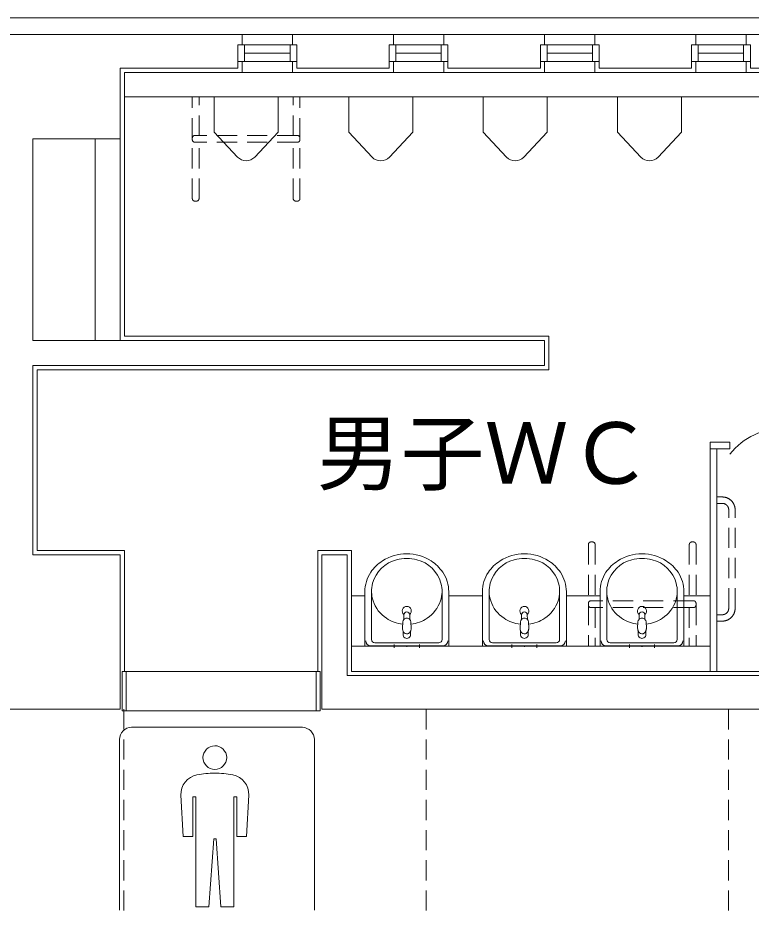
# Model space of a CAD drawing. Units: millimetres, scale not verified. Extents: x -26503 to 29497, y -28039 to 11161.
# Drawn here: x 17038 to 21408, y 626 to 5943 of the extents above; entities that cross this region are included whole.
import ezdxf
from ezdxf.enums import TextEntityAlignment as Align

# ---------------------------------------------------------------- set-up
doc = ezdxf.new("R2010")
doc.units = ezdxf.units.MM
doc.header["$LTSCALE"] = 100
doc.linetypes.add('DASHED1', pattern=[1.8, 1.2, -0.6])
for name, color, linetype, lineweight in [('0-0', 7, 'Continuous', 18), ('0-1', 4, 'Continuous', 18), ('D-F', 7, 'Continuous', 18)]:
    doc.layers.add(name, color=color, linetype=linetype, lineweight=lineweight)
doc.layers.add('0-A', color=7, linetype='Continuous')
doc.styles.add('HGｺﾞｼｯｸE', font='')
doc.styles.get('HGｺﾞｼｯｸE').set_extended_font_data('HGｺﾞｼｯｸE')

msp = doc.modelspace()

# ---------------------------------------------------------------- linework, layer by layer
at = {"layer": '0-0'}
for p, q in [((22404.4, 5942.8), (14194.6, 5942.8)), ((15721.4, 5842.7), (18374.6, 5842.7)), ((18374.6, 5842.7), (18374.6, 5782.6)), ((18374.6, 5842.7), (18674.9, 5842.7)), ((18674.9, 5842.7), (18674.9, 5782.6)), ((18674.9, 5842.7), (19275.6, 5842.7)), ((19275.6, 5842.7), (19275.6, 5782.6)), ((19275.6, 5842.7), (19576, 5842.7)), ((19576, 5842.7), (19576, 5782.6)), ((19576, 5842.7), (20176.7, 5842.7)), ((20176.7, 5842.7), (20176.7, 5782.6)), ((20176.7, 5842.7), (20477.1, 5842.7)), ((20477.1, 5842.7), (20477.1, 5782.6)), ((20477.1, 5842.7), (21077.8, 5842.7)), ((21077.8, 5842.7), (21077.8, 5782.6)), ((21077.8, 5842.7), (21378.1, 5842.7)), ((21378.1, 5842.7), (21378.1, 5782.6)), ((21378.1, 5842.7), (21978.9, 5842.7)), ((18349.5, 5782.6), (18349.5, 5682.5)), ((18389.6, 5782.6), (18659.9, 5782.6)), ((18674.9, 5782.6), (18700, 5782.6)), ((18700, 5682.5), (18700, 5782.6)), ((18700, 5782.6), (18700, 5642.4)), ((19250.6, 5782.6), (19250.6, 5682.5)), ((19290.7, 5782.6), (19561, 5782.6)), ((19576, 5782.6), (19601, 5782.6)), ((19601, 5682.5), (19601, 5782.6)), ((19601, 5782.6), (19601, 5642.4)), ((20151.7, 5782.6), (20151.7, 5682.5)), ((20191.7, 5782.6), (20462.1, 5782.6)), ((20477.1, 5782.6), (20502.1, 5782.6)), ((20502.1, 5682.5), (20502.1, 5782.6)), ((20502.1, 5782.6), (20502.1, 5642.4)), ((21052.8, 5782.6), (21052.8, 5682.5)), ((21092.8, 5782.6), (21363.1, 5782.6)), ((21378.1, 5782.6), (21403.2, 5782.6)), ((21403.2, 5682.5), (21403.2, 5782.6)), ((21403.2, 5782.6), (21403.2, 5642.4)), ((18389.6, 5732.6), (18659.9, 5732.6)), ((19290.7, 5732.6), (19561, 5732.6)), ((20191.7, 5732.6), (20462.1, 5732.6)), ((21092.8, 5732.6), (21363.1, 5732.6)), ((17648.7, 5642.4), (18349.5, 5642.4)), ((18374.6, 5617.4), (18374.6, 5682.5)), ((18659.9, 5682.5), (18389.6, 5682.5)), ((18659.9, 5682.5), (18700, 5682.5)), ((18674.9, 5617.4), (18674.9, 5682.5)), ((18700, 5642.4), (19250.6, 5642.4)), ((19275.6, 5617.4), (19275.6, 5682.5)), ((19561, 5682.5), (19290.7, 5682.5)), ((19561, 5682.5), (19601, 5682.5)), ((19576, 5617.4), (19576, 5682.5)), ((19601, 5642.4), (20151.7, 5642.4)), ((20176.7, 5617.4), (20176.7, 5682.5)), ((20462.1, 5682.5), (20191.7, 5682.5)), ((20462.1, 5682.5), (20502.1, 5682.5)), ((20477.1, 5617.4), (20477.1, 5682.5)), ((20502.1, 5642.4), (21052.8, 5642.4)), ((21077.8, 5617.4), (21077.8, 5682.5)), ((21363.1, 5682.5), (21092.8, 5682.5)), ((21363.1, 5682.5), (21403.2, 5682.5)), ((21378.1, 5617.4), (21378.1, 5682.5)), ((21403.2, 5642.4), (21953.8, 5642.4)), ((17673.7, 5617.4), (18374.6, 5617.4)), ((17673.7, 4045.6), (17673.7, 5617.4)), ((18374.6, 5617.4), (18674.9, 5617.4)), ((18674.9, 5617.4), (19275.6, 5617.4)), ((19275.6, 5617.4), (19576, 5617.4)), ((19576, 5617.4), (20176.7, 5617.4)), ((20176.7, 5617.4), (20477.1, 5617.4)), ((20477.1, 5617.4), (21077.8, 5617.4)), ((21077.8, 5617.4), (21378.1, 5617.4)), ((21378.1, 5617.4), (21978.9, 5617.4)), ((17673.7, 5472.3), (22980.1, 5472.3)), ((18208, 5472.3), (18588.9, 5472.3)), ((18208, 5472.3), (18208, 5261.7)), ((18588.9, 5472.3), (18588.9, 5261.8)), ((19391.4, 5472.3), (19009.6, 5472.2)), ((19009.6, 5472.2), (19009.6, 5261.2)), ((19391.4, 5472.3), (19391.4, 5261.3)), ((20192.4, 5472.3), (19810.6, 5472.2)), ((19810.6, 5472.2), (19810.6, 5261.2)), ((20192.4, 5472.3), (20192.4, 5261.3)), ((20993.4, 5472.3), (20611.6, 5472.2)), ((20611.6, 5472.2), (20611.6, 5261.2)), ((20993.4, 5472.3), (20993.3, 5261.3)), ((17128.1, 4020.5), (17128.1, 5222)), ((17498.5, 5222), (17498.5, 4020.5)), ((17648.7, 5222), (17648.7, 4020.5)), ((18208, 5261.7), (18347.3, 5113.5)), ((18588.9, 5261.8), (18449.6, 5113.5)), ((19009.6, 5261.2), (19149.3, 5112.6)), ((19391.4, 5261.3), (19251.8, 5112.6)), ((19810.6, 5261.2), (19950.2, 5112.6)), ((20192.4, 5261.3), (20052.8, 5112.6)), ((20611.6, 5261.2), (20751.2, 5112.6)), ((20993.3, 5261.3), (20853.7, 5112.6)), ((17673.7, 4045.6), (20201.7, 4045.6)), ((20176.7, 4020.5), (17128.1, 4020.5)), ((20176.7, 3870.3), (20176.7, 4020.5)), ((17128.1, 2744), (17128.1, 3870.3)), ((17128.1, 3870.3), (20176.7, 3870.3)), ((17153.1, 2769), (17153.1, 3845.3)), ((21162.9, 3374.8), (21162.9, 2048.2)), ((21162.9, 3374.8), (21281, 3374.8)), ((21202.9, 3374.8), (21202.9, 2048.2)), ((17673.7, 2769), (17153.1, 2769)), ((17673.7, 2769), (17673.7, 2048.2)), ((18825.1, 2769), (19025.3, 2769)), ((18825.1, 2769), (18825.1, 2048.2)), ((19025.3, 2048.2), (19025.3, 2769)), ((17648.7, 2744), (17128.1, 2744)), ((17648.7, 1822.9), (17648.7, 2744)), ((18850.1, 2744), (19000.3, 2744)), ((18850.1, 1822.9), (18850.1, 2744)), ((19000.3, 2023.2), (19000.3, 2744)), ((19105.5, 2523.7), (19105.5, 2198.4)), ((19145.6, 2525.7), (19145.6, 2238.4)), ((19565.9, 2525.7), (19565.9, 2238.4)), ((19605.9, 2523.7), (19605.9, 2198.4)), ((19806.4, 2523.7), (19806.4, 2198.4)), ((19846.4, 2525.7), (19846.4, 2238.4)), ((20266.7, 2525.7), (20266.7, 2238.4)), ((20306.8, 2523.7), (20306.8, 2198.4)), ((20507.2, 2523.7), (20507.2, 2198.4)), ((20547.2, 2525.7), (20547.2, 2238.4)), ((20967.5, 2525.7), (20967.5, 2238.4)), ((21007.6, 2523.7), (21007.6, 2198.4)), ((19105.5, 2498.7), (19025.3, 2498.7)), ((19806.4, 2498.7), (19605.9, 2498.7)), ((20306.8, 2498.7), (20507.2, 2498.7)), ((21162.9, 2498.7), (21007.6, 2498.7)), ((19329.8, 2305.8), (19331.8, 2343)), ((19337.9, 2357.7), (19338.3, 2385.7)), ((19373.1, 2385.7), (19373.5, 2357.7)), ((19381.7, 2305.9), (19379.7, 2343)), ((20030.6, 2305.8), (20032.6, 2343)), ((20038.7, 2357.7), (20039.1, 2385.7)), ((20074, 2385.7), (20074.4, 2357.7)), ((20082.5, 2305.9), (20080.5, 2343)), ((20731.5, 2305.8), (20733.5, 2343)), ((20739.6, 2357.7), (20740, 2385.7)), ((20774.8, 2385.7), (20775.2, 2357.7)), ((20783.3, 2305.9), (20781.3, 2343)), ((19333.3, 2263.9), (19333.3, 2288.4)), ((19378.2, 2288.4), (19378.2, 2262.5)), ((20034.1, 2263.9), (20034.1, 2288.4)), ((20079, 2288.4), (20079, 2262.5)), ((20735, 2263.9), (20735, 2288.4)), ((20779.8, 2288.4), (20779.8, 2262.5)), ((21162.9, 2198.4), (19025.3, 2198.4)), ((19105.5, 2198.4), (19605.9, 2198.4)), ((19141.6, 2200.4), (19569.9, 2200.4)), ((19355.7, 2218.4), (19165.6, 2218.4)), ((19290.7, 2198.4), (19270.6, 2198.4)), ((19280.6, 2188.4), (19280.6, 2208.4)), ((19355.7, 2218.4), (19545.9, 2218.4)), ((19420.5, 2198.4), (19403.3, 2198.4)), ((19441.1, 2198.4), (19420.5, 2198.4)), ((19440.8, 2198.4), (19420.8, 2198.4)), ((19430.8, 2188.4), (19430.8, 2208.4)), ((19458.2, 2198.4), (19441.1, 2198.4)), ((19806.4, 2198.4), (20306.8, 2198.4)), ((19842.4, 2200.4), (20270.7, 2200.4)), ((20056.6, 2218.4), (19866.4, 2218.4)), ((19991.5, 2198.4), (19971.5, 2198.4)), ((19981.5, 2188.4), (19981.5, 2208.4)), ((20056.6, 2218.4), (20246.7, 2218.4)), ((20121.3, 2198.4), (20104.1, 2198.4)), ((20142, 2198.4), (20121.3, 2198.4)), ((20141.7, 2198.4), (20121.6, 2198.4)), ((20131.6, 2188.4), (20131.6, 2208.4)), ((20159.1, 2198.4), (20142, 2198.4)), ((20507.2, 2198.4), (21007.6, 2198.4)), ((20543.2, 2200.4), (20971.5, 2200.4)), ((20757.4, 2218.4), (20567.3, 2218.4)), ((20692.3, 2198.4), (20672.3, 2198.4)), ((20682.3, 2188.4), (20682.3, 2208.4)), ((20757.4, 2218.4), (20947.5, 2218.4)), ((20822.2, 2198.4), (20805, 2198.4)), ((20842.8, 2198.4), (20822.2, 2198.4)), ((20842.5, 2198.4), (20822.5, 2198.4)), ((20832.5, 2188.4), (20832.5, 2208.4)), ((20859.9, 2198.4), (20842.8, 2198.4)), ((17683.8, 2048.2), (18815.1, 2048.2)), ((23005.1, 2023.2), (19000.3, 2023.2)), ((22980.1, 2048.2), (19025.3, 2048.2)), ((16947.9, 1822.9), (17648.7, 1822.9)), ((17683.8, 1812.9), (18815.1, 1812.9)), ((23625.8, 1822.9), (18850.1, 1822.9))]:
    msp.add_line(p, q, dxfattribs=at)
at = {"layer": '0-0', "linetype": 'DASHED1'}
for p, q in [((18077.7, 4865.8), (18077.7, 5472.3)), ((18117.8, 5241.7), (18117.8, 5472.3)), ((18679.1, 5241.7), (18679.1, 5472.3)), ((18719.2, 4865.8), (18719.2, 5472.2)), ((18077.7, 5226.7), (18077.7, 5216.6)), ((18704.2, 5241.7), (18092.7, 5241.7)), ((18719.2, 5226.7), (18719.2, 5216.6)), ((18704.2, 5201.6), (18092.7, 5201.6)), ((18117.8, 4865.8), (18117.8, 5201.6)), ((18679.1, 4865.8), (18679.1, 5201.6)), ((18102.7, 4850.8), (18092.7, 4850.8)), ((18704.2, 4850.7), (18694.1, 4850.8)), ((21202.9, 3087.8), (21202.9, 3049.7)), ((21236, 3087.8), (21202.9, 3087.8)), ((21236, 3049.7), (21202.9, 3049.7)), ((21274.1, 2424.2), (21274.1, 3011.6)), ((21312.2, 2424.2), (21312.2, 3011.6)), ((20462.8, 2819.8), (20452.8, 2819.8)), ((21064.3, 2819.9), (21054.3, 2819.9)), ((20437.8, 2804.8), (20437.8, 2198.4)), ((20477.9, 2804.8), (20477.9, 2469)), ((21039.2, 2804.8), (21039.2, 2469)), ((21079.3, 2804.8), (21079.3, 2198.4)), ((20437.8, 2444), (20437.8, 2454)), ((21064.3, 2469), (20452.8, 2469)), ((21079.3, 2444), (21079.3, 2454)), ((21064.3, 2428.9), (20452.8, 2428.9)), ((20477.9, 2428.9), (20477.9, 2198.4)), ((21039.2, 2428.9), (21039.2, 2198.4)), ((21236, 2348), (21202.9, 2348))]:
    msp.add_line(p, q, dxfattribs=at)
at = {"layer": '0-0'}
for points in [[(18374.6, 5782.6), (18349.5, 5782.6), (18349.5, 5642.4)], [(18349.5, 5682.5), (18389.6, 5682.5), (18389.6, 5782.6), (18349.5, 5782.6)], [(18700, 5782.6), (18659.9, 5782.6), (18659.9, 5682.5)], [(19275.6, 5782.6), (19250.6, 5782.6), (19250.6, 5642.4)], [(19250.6, 5682.5), (19290.7, 5682.5), (19290.7, 5782.6), (19250.6, 5782.6)], [(19601, 5782.6), (19561, 5782.6), (19561, 5682.5)], [(20176.7, 5782.6), (20151.7, 5782.6), (20151.7, 5642.4)], [(20151.7, 5682.5), (20191.7, 5682.5), (20191.7, 5782.6), (20151.7, 5782.6)], [(20502.1, 5782.6), (20462.1, 5782.6), (20462.1, 5682.5)], [(21077.8, 5782.6), (21052.8, 5782.6), (21052.8, 5642.4)], [(21052.8, 5682.5), (21092.8, 5682.5), (21092.8, 5782.6), (21052.8, 5782.6)], [(21403.2, 5782.6), (21363.1, 5782.6), (21363.1, 5682.5)], [(17128.1, 5222), (17648.7, 5222), (17648.7, 5642.4)], [(17153.1, 3845.3), (20201.7, 3845.3), (20201.7, 4045.6)], [(21162.9, 3374.8), (21162.9, 3414.8), (21281, 3414.8), (21281, 3374.8)]]:
    msp.add_lwpolyline(points, dxfattribs=at)
at = {"layer": '0-0', "linetype": 'DASHED1'}
msp.add_lwpolyline([(21236, 2386.1), (21202.9, 2386.1), (21202.9, 2348)], dxfattribs=at)
at = {"layer": '0-0'}
for points in [[(17658.7, 1812.9), (17683.8, 1812.9), (17683.8, 2048.2), (17658.7, 2048.2)], [(18815.1, 1812.9), (18840.1, 1812.9), (18840.1, 2048.2), (18815.1, 2048.2)]]:
    msp.add_lwpolyline(points, close=True, dxfattribs=at)
for centre in [(19355.7, 2198.4), (20056.6, 2198.4), (20757.4, 2198.4)]:
    msp.add_circle(centre, 2, dxfattribs=at)
at = {"layer": '0-0', "linetype": 'DASHED1'}
for centre, radius, start, end in [((18092.7, 5226.7), 15, 89.9997, 179.9995), ((18092.7, 5216.6), 15, 179.9995, 269.9996), ((18704.2, 5226.7), 15, 359.9995, 89.9997), ((18704.2, 5216.6), 15, 269.9996, 359.9995), ((18092.7, 4865.8), 15, 179.9995, 269.9971), ((18102.7, 4865.8), 15, 269.9971, 359.9995), ((18694.1, 4865.8), 15, 179.9995, 269.9971), ((18704.2, 4865.8), 15, 269.9971, 359.9995), ((21236, 3011.6), 76.2, 359.9999, 89.9996), ((21236, 3011.6), 38.1, 359.9999, 89.9996), ((20452.8, 2804.8), 15, 90.0029, 180.0005), ((20462.9, 2804.8), 15, 0.0005, 90.0029), ((21054.3, 2804.8), 15, 90.0029, 180.0005), ((21064.3, 2804.8), 15, 0.0005, 90.0029), ((20452.8, 2454), 15, 90.0003, 180.0005), ((21064.3, 2454), 15, 0.0005, 90.0003), ((20452.8, 2444), 15, 180.0005, 270.0004), ((21064.3, 2444), 15, 270.0004, 0.0005), ((21236, 2424.2), 38.1, 269.9997, 359.9999), ((21236, 2424.2), 76.2, 269.9997, 359.9999)]:
    msp.add_arc(centre, radius, start, end, dxfattribs=at)
at = {"layer": '0-0'}
for centre, radius, start, end in [((18398.4, 5161.5), 70.2, 223.2135, 316.7856), ((19200.5, 5160.8), 70.3, 223.2139, 316.786), ((20001.5, 5160.8), 70.3, 223.2139, 316.786), ((20802.4, 5160.8), 70.3, 223.2139, 316.786), ((21608.4, 3079.4), 420.5, 38.8702, 141.1301), ((19345, 2520.4), 200.1, 104.46, 164.46), ((19355.7, 2478.6), 270.2, 90, 122.31), ((19355.7, 2478.6), 243.2, 75.55, 104.46), ((19355.7, 2478.6), 270.2, 57.7, 90), ((19366.4, 2520.4), 200.1, 15.55, 75.55), ((20045.8, 2520.4), 200.1, 104.46, 164.46), ((20056.6, 2478.6), 270.2, 90, 122.31), ((20056.6, 2478.6), 243.2, 75.55, 104.46), ((20056.6, 2478.6), 270.2, 57.7, 90), ((20067.3, 2520.4), 200.1, 15.55, 75.55), ((20746.7, 2520.4), 200.1, 104.46, 164.46), ((20757.4, 2478.6), 270.2, 90, 122.31), ((20757.4, 2478.6), 243.2, 75.55, 104.46), ((20757.4, 2478.6), 270.2, 57.7, 90), ((20768.1, 2520.4), 200.1, 15.55, 75.55), ((19339.7, 2504), 240.2, 122.31, 145.86), ((19371.7, 2504), 240.2, 34.15, 57.7), ((20040.5, 2504), 240.2, 122.31, 145.86), ((20072.6, 2504), 240.2, 34.15, 57.7), ((20741.4, 2504), 240.2, 122.31, 145.86), ((20773.4, 2504), 240.2, 34.15, 57.7), ((19310.8, 2523.7), 205.1, 145.86, 180), ((19400.7, 2523.7), 205.1, 0, 34.15), ((20011.6, 2523.7), 205.1, 145.86, 180), ((20101.5, 2523.7), 205.1, 0, 34.15), ((20712.4, 2523.7), 205.1, 145.86, 180), ((20802.3, 2523.7), 205.1, 0, 34.15), ((19325.8, 2525.7), 180.1, 164.46, 198.4), ((19385.7, 2525.7), 180.1, 341.61, 15.55), ((20026.6, 2525.7), 180.1, 164.46, 198.4), ((20086.5, 2525.7), 180.1, 341.61, 15.55), ((20727.5, 2525.7), 180.1, 164.46, 198.4), ((20787.3, 2525.7), 180.1, 341.61, 15.55), ((19395.7, 2523.7), 250.2, 180, 181.21), ((20096.5, 2523.7), 250.2, 180, 181.21), ((20797.3, 2523.7), 250.2, 180, 181.21), ((19344.7, 2532.1), 200.1, 198.4, 236.56), ((19366.7, 2532.1), 200.1, 303.45, 341.61), ((20045.5, 2532.1), 200.1, 198.4, 236.56), ((20067.6, 2532.1), 200.1, 303.45, 341.61), ((20746.4, 2532.1), 200.1, 198.4, 236.56), ((20768.4, 2532.1), 200.1, 303.45, 341.61), ((19355.7, 2408.6), 27, 309.96, 230.06), ((19355.7, 2385.5), 17.4, 0.75, 179.26), ((20056.6, 2408.6), 27, 309.96, 230.06), ((20056.6, 2385.5), 17.4, 0.75, 179.26), ((20757.4, 2408.6), 27, 309.96, 230.06), ((20757.4, 2385.5), 17.4, 0.75, 179.26), ((19355.7, 2548.7), 220.2, 236.56, 263.58), ((19355.7, 2341.7), 23.9, 138.26, 176.8), ((19355.7, 2341.7), 23.9, 41.75, 138.26), ((19355.7, 2341.7), 23.9, 3.21, 41.75), ((19355.7, 2548.7), 220.2, 276.43, 303.45), ((20056.6, 2548.7), 220.2, 236.56, 263.58), ((20056.6, 2341.7), 23.9, 138.26, 176.8), ((20056.6, 2341.7), 23.9, 41.75, 138.26), ((20056.6, 2341.7), 23.9, 3.21, 41.75), ((20056.6, 2548.7), 220.2, 276.43, 303.45), ((20757.4, 2548.7), 220.2, 236.56, 263.58), ((20757.4, 2341.7), 23.9, 138.26, 176.8), ((20757.4, 2341.7), 23.9, 41.75, 138.26), ((20757.4, 2341.7), 23.9, 3.21, 41.75), ((20757.4, 2548.7), 220.2, 276.43, 303.45), ((19357.5, 2304.2), 27.8, 176.85, 200.13), ((19353.9, 2297.7), 22.6, 187.69, 204.3), ((19353.9, 2297.7), 22.6, 204.3, 213.53), ((19356.7, 2298.1), 23.5, 327.22, 335.81), ((19356.7, 2298.1), 23.5, 335.81, 345.38), ((19359.8, 2297.3), 20.3, 345.38, 352.25), ((19354.7, 2303.9), 27, 339.67, 351.36), ((19352.1, 2304.3), 29.6, 351.36, 3.16), ((20058.4, 2304.2), 27.8, 176.85, 200.13), ((20054.8, 2297.7), 22.6, 187.69, 204.3), ((20054.8, 2297.7), 22.6, 204.3, 213.53), ((20057.6, 2298.1), 23.5, 327.22, 335.81), ((20057.6, 2298.1), 23.5, 335.81, 345.38), ((20060.7, 2297.3), 20.3, 345.38, 352.25), ((20055.6, 2303.9), 27, 339.67, 351.36), ((20053, 2304.3), 29.6, 351.36, 3.16), ((20759.2, 2304.2), 27.8, 176.85, 200.13), ((20755.6, 2297.7), 22.6, 187.69, 204.3), ((20755.6, 2297.7), 22.6, 204.3, 213.53), ((20758.4, 2298.1), 23.5, 327.22, 335.81), ((20758.4, 2298.1), 23.5, 335.81, 345.38), ((20761.5, 2297.3), 20.3, 345.38, 352.25), ((20756.4, 2303.9), 27, 339.67, 351.36), ((20753.8, 2304.3), 29.6, 351.36, 3.16), ((19165.6, 2238.4), 19.9, 180, 270), ((19355.8, 2267.8), 22.9, 189.81, 255.39), ((19355.8, 2295.2), 23.1, 206.05, 286.23), ((19355.7, 2257.7), 13.3, 244.7017, 294.0683), ((19355.8, 2267.8), 22.9, 283.38, 346.73), ((19355.9, 2295), 22.8, 286.23, 303.48), ((19356.2, 2294.4), 22.2, 303.48, 319.69), ((19357, 2293.8), 21.1, 319.69, 335.79), ((19545.9, 2238.4), 19.9, 270, 0), ((19866.4, 2238.4), 19.9, 180, 270), ((20056.7, 2267.8), 22.9, 189.81, 255.39), ((20056.7, 2295.2), 23.1, 206.05, 286.23), ((20056.6, 2257.7), 13.3, 244.7017, 294.0683), ((20056.7, 2267.8), 22.9, 283.38, 346.73), ((20056.8, 2295), 22.8, 286.23, 303.48), ((20057.1, 2294.4), 22.2, 303.48, 319.69), ((20057.9, 2293.8), 21.1, 319.69, 335.79), ((20246.7, 2238.4), 19.9, 270, 0), ((20567.3, 2238.4), 19.9, 180, 270), ((20757.5, 2267.8), 22.9, 189.81, 255.39), ((20757.5, 2295.2), 23.1, 206.05, 286.23), ((20757.4, 2257.7), 13.3, 244.7017, 294.0683), ((20757.5, 2267.8), 22.9, 283.38, 346.73), ((20757.6, 2295), 22.8, 286.23, 303.48), ((20757.9, 2294.4), 22.2, 303.48, 319.69), ((20758.7, 2293.8), 21.1, 319.69, 335.79), ((20947.5, 2238.4), 19.9, 270, 0), ((19141.6, 2230.4), 29.9, 180, 270), ((19569.9, 2230.4), 29.9, 270, 0), ((19842.4, 2230.4), 29.9, 180, 270), ((20270.7, 2230.4), 29.9, 270, 0), ((20543.2, 2230.4), 29.9, 180, 270), ((20971.5, 2230.4), 29.9, 270, 0)]:
    msp.add_arc(centre, radius, start, end, dxfattribs=at)
at = {"layer": '0-1', "linetype": 'DASHED1'}
for p, q in [((17668.7, 1822.9), (17668.7, -21685)), ((19470.9, 1822.9), (19470.9, -21685)), ((21273, 1822.9), (21273, -21685))]:
    msp.add_line(p, q, dxfattribs=at)
at = {"layer": 'D-F'}
for p, q in [((17715.7, 1715.8), (18733.3, 1715.8)), ((17643, 625.8), (17643, 1643)), ((18805.5, 1643), (18805.5, 625.8))]:
    msp.add_line(p, q, dxfattribs=at)
msp.add_lwpolyline([(18009.5, 1310.6), (18023.1, 1065.4), (18080.4, 1065.4), (18080.4, 1300.2), (18098.3, 1300.2), (18098.3, 645.8), (18176.3, 645.8), (18205, 1051), (18219.6, 1051), (18247.1, 645.8), (18325.4, 645.8), (18325.4, 1300.2), (18343.6, 1300.2), (18343.6, 1065.4), (18401.2, 1065.4), (18414.4, 1310.6)], dxfattribs=at)
for centre, radius, start, end in [((17718.6, 1640.1), 75.7, 92.1855, 177.846), ((18729.8, 1640), 75.8, 2.211, 87.3148), ((18214.2, 1532.6), 73.2, 92.0686, 178.126), ((18209.6, 1532.4), 73.4, 2.0346, 88.4489), ((18214.7, 1537), 73.7, 181.5918, 267.5699), ((18209.3, 1537.1), 73.8, 271.8136, 358.3467), ((18210, 843.5), 598.3, 89.8474, 100.0622), ((18215.1, 853.2), 588.5, 79.8502, 90.3395), ((18130.7, 1314), 121.2, 102.0139, 181.6352), ((18293, 1313.9), 121.5, 358.4457, 77.7426)]:
    msp.add_arc(centre, radius, start, end, dxfattribs=at)

# ---------------------------------------------------------------- texts
at = {"layer": '0-A', "style": 'HGｺﾞｼｯｸE'}
msp.add_text('男子ＷＣ', height=366.6, dxfattribs=at).set_placement((18819.3, 3056.4), align=Align.BOTTOM_LEFT)

doc.saveas('drawing.dxf')
